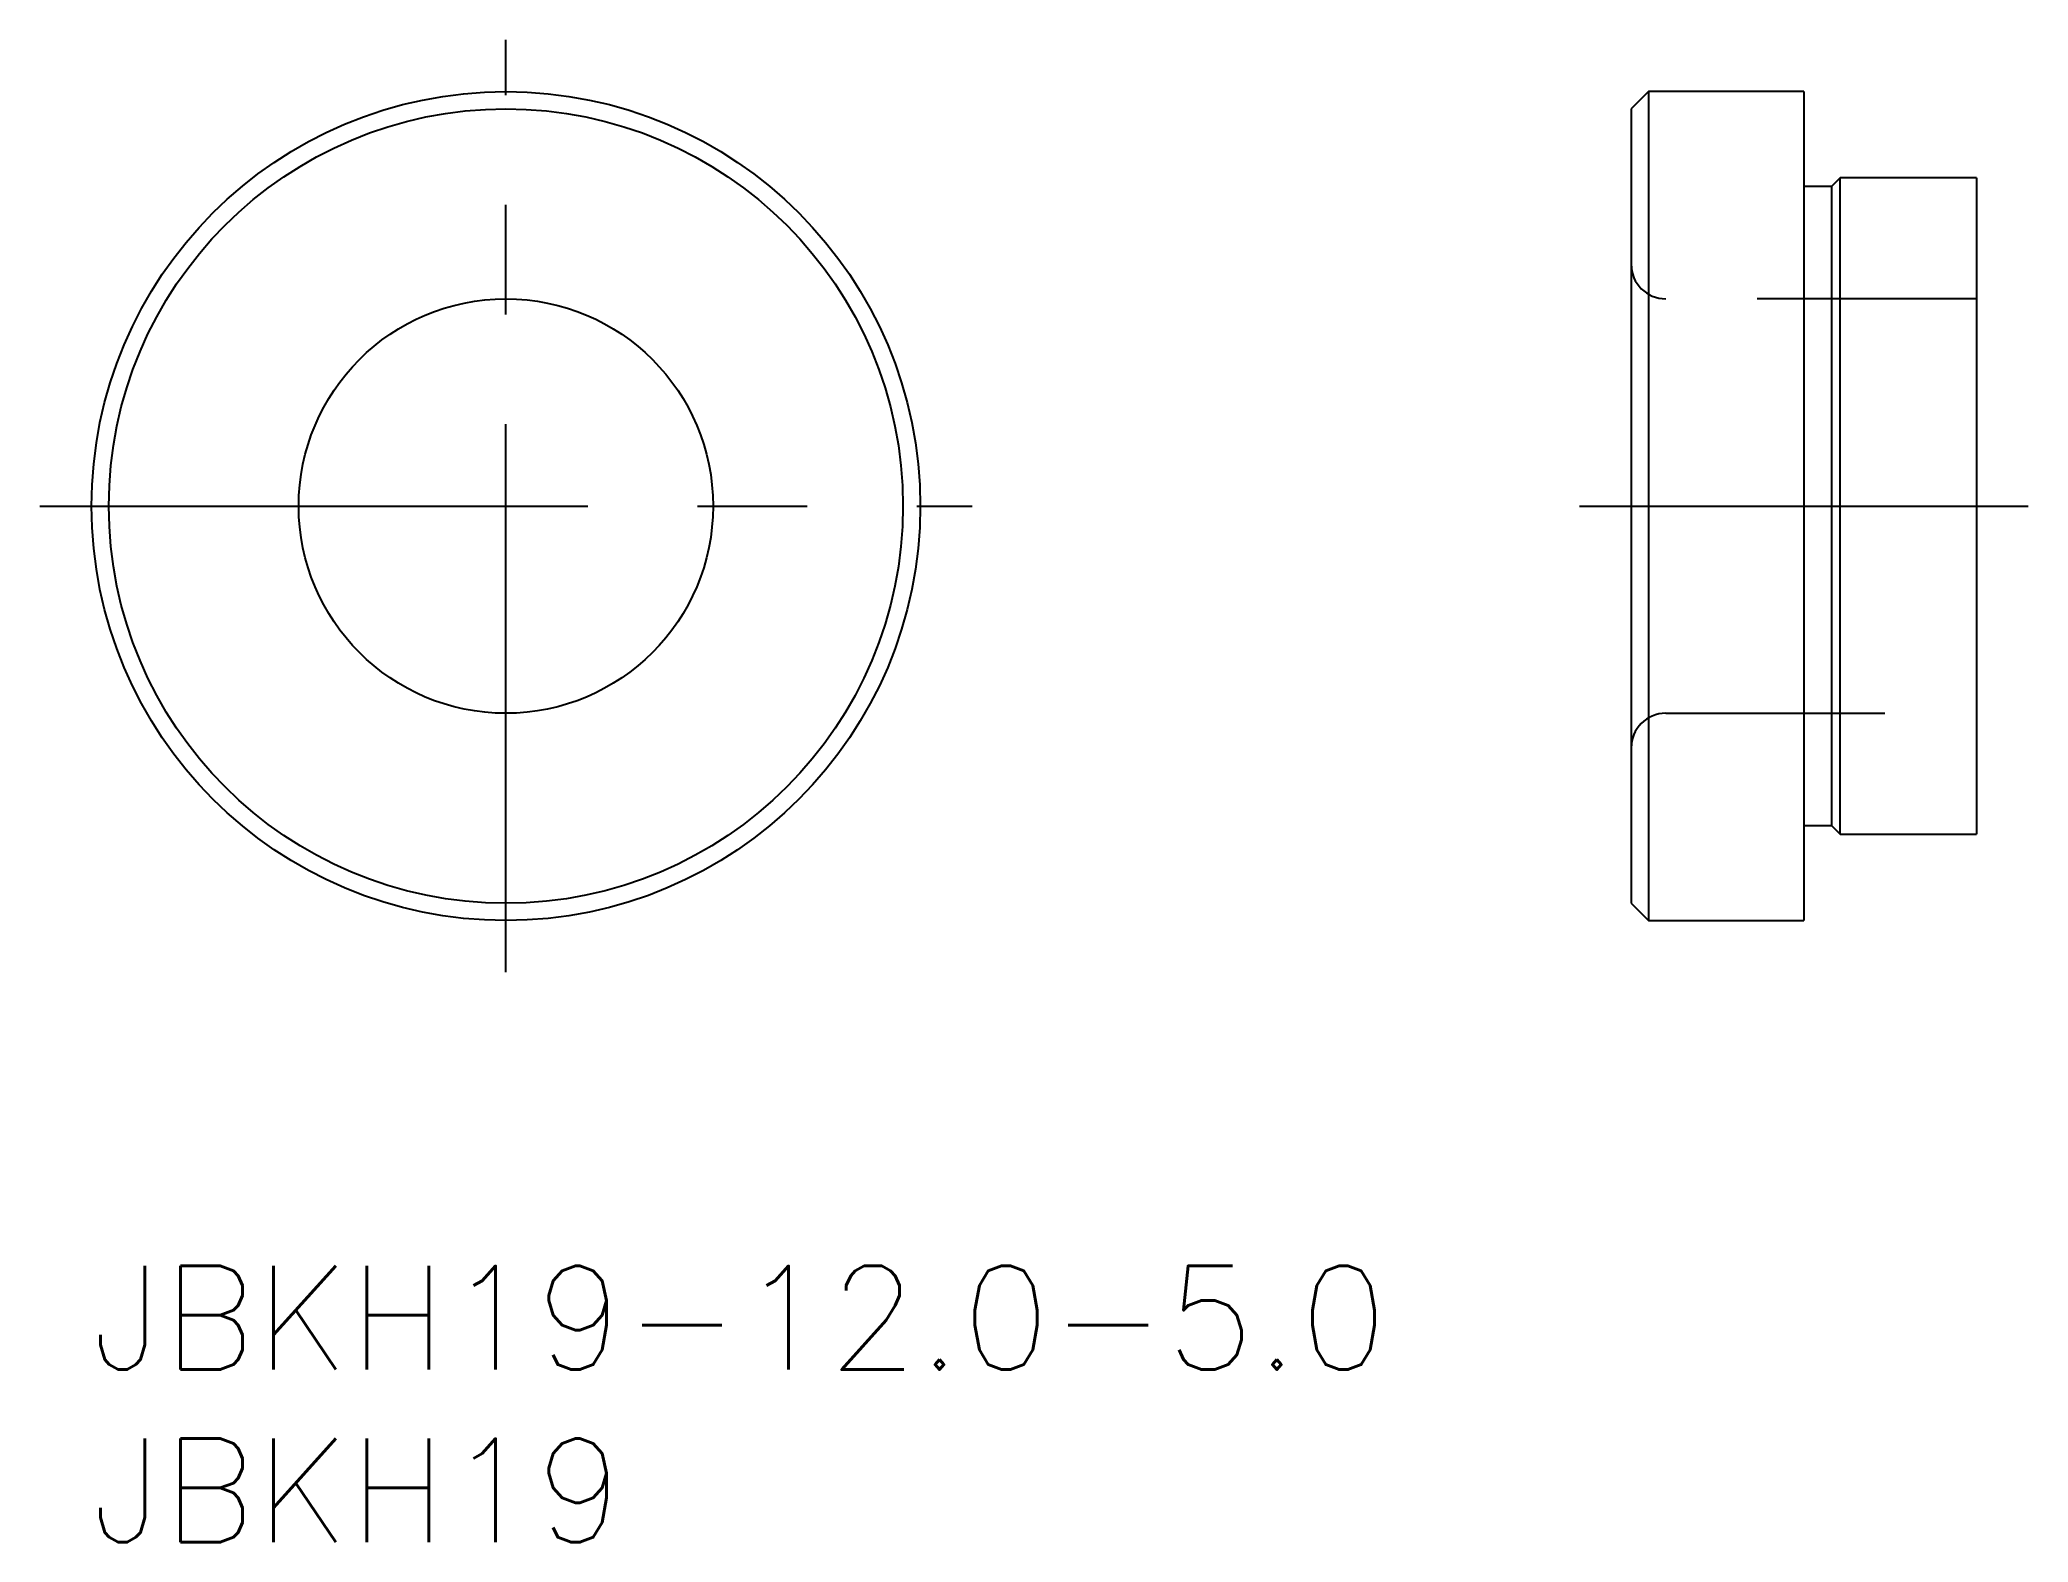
# Model space of a CAD drawing. Extents: x -1.5 to 56.1, y -8 to 35.5.
import ezdxf

# ---------------------------------------------------------------- set-up
doc = ezdxf.new("R2010")
doc.units = 0
doc.header["$LTSCALE"] = 0.5
doc.linetypes.add('CENTER', pattern=[50.8, 31.75, -6.35, 6.35, -6.35])
doc.linetypes.add('DASHED', pattern=[19.05, 12.7, -6.35])
for name, color, linetype in [('MSM_CENTER', 1, 'CENTER'), ('MSM_CONTINUOUS', 7, 'CONTINUOUS'), ('MSM_DASHED', 4, 'DASHED'), ('MSM_PART_NUMBER', 7, 'CONTINUOUS')]:
    doc.layers.add(name, color=color, linetype=linetype)
doc.styles.get("Standard").update_dxf_attribs({"font": 'txt.shx', "height": 1, "bigfont": 'bigfont.shx'})

# ---------------------------------------------------------------- blocks, each defined once
blk = doc.blocks.new('*U15')
at = {"layer": 'MSM_PART_NUMBER'}
blk.add_text('JBKH19-12.0-5.0', height=3, dxfattribs=at).set_placement((0, -3))
blk = doc.blocks.new('*U16')
at = {"layer": 'MSM_PART_NUMBER'}
blk.add_text('JBKH19', height=3, dxfattribs=at).set_placement((0, -8))

msp = doc.modelspace()

# ---------------------------------------------------------------- linework, layer by layer
at = {"layer": 'MSM_CENTER'}
for p, q in [((12, 8.5), (12, 35.5)), ((-1.5, 22), (25.5, 22)), ((43.09, 22), (56.09, 22))]:
    msp.add_line(p, q, dxfattribs=at)
at = {"layer": 'MSM_CONTINUOUS'}
for p, q in [((45.09, 34), (44.59, 33.5)), ((49.59, 34), (45.09, 34)), ((45.09, 34), (45.09, 10)), ((49.59, 34), (49.59, 10)), ((44.59, 33.5), (44.59, 10.5)), ((50.39, 31.25), (49.59, 31.25)), ((50.64, 31.5), (50.39, 31.25)), ((50.39, 31.25), (50.39, 12.75)), ((54.59, 31.5), (50.64, 31.5)), ((50.64, 12.5), (50.64, 31.5)), ((54.59, 31.5), (54.59, 12.5)), ((49.59, 12.75), (50.39, 12.75)), ((50.39, 12.75), (50.64, 12.5)), ((50.64, 12.5), (54.59, 12.5)), ((44.59, 10.5), (45.09, 10)), ((45.09, 10), (49.59, 10))]:
    msp.add_line(p, q, dxfattribs=at)
for radius in [12, 11.5, 6]:
    msp.add_circle((12, 22), radius, dxfattribs=at)
at = {"layer": 'MSM_DASHED'}
for p, q in [((54.59, 28), (45.59, 28)), ((45.59, 16), (54.59, 16))]:
    msp.add_line(p, q, dxfattribs=at)
for centre, start, end in [((45.59, 29), 180, 270), ((45.59, 15), 90, 180)]:
    msp.add_arc(centre, 1, start, end, dxfattribs=at)

# ---------------------------------------------------------------- block references
at = {"layer": 'MSM_CONTINUOUS'}
for name in ['*U15', '*U16']:
    msp.add_blockref(name, (0, 0), dxfattribs=at)

doc.saveas('drawing.dxf')
